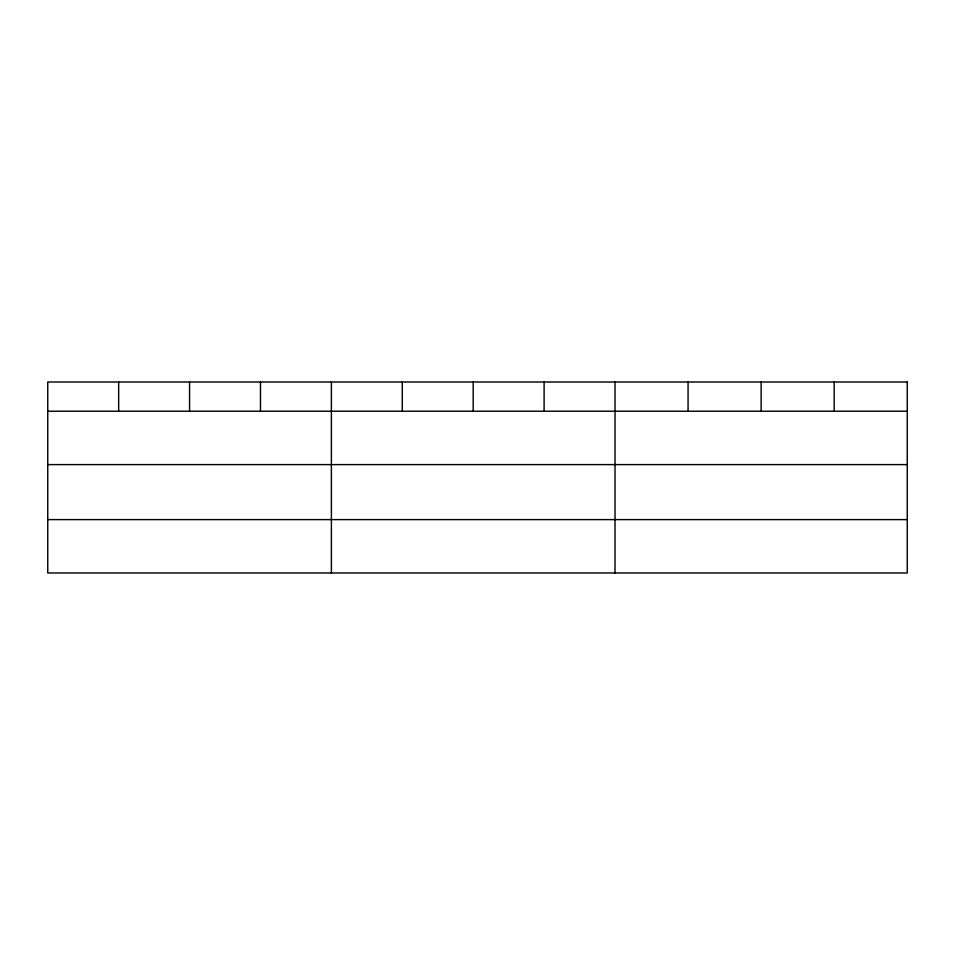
<?xml version="1.0" encoding="UTF-8"?>
<svg xmlns="http://www.w3.org/2000/svg" width="955" height="955" viewBox="0 0 955 955"><rect width="100%" height="100%" fill="white"/><g stroke="black" fill="none" stroke-linecap="round" stroke-linejoin="round"><path stroke-width="1.43" d="M47.75 411.223L907.25 411.223M47.75 464.608L907.25 464.608M47.75 519.604L907.25 519.604M834.192 382.012L834.192 411.223M761.135 382.012L761.135 411.223M688.077 382.012L688.077 411.223M615.02 382.012L615.02 572.988M544.111 382.012L544.111 411.223M473.202 382.012L473.202 411.223M402.294 382.012L402.294 411.223M331.385 382.012L331.385 572.988M260.476 382.012L260.476 411.223M189.568 382.012L189.568 411.223M118.659 382.012L118.659 411.223M907.25 382.012L47.75 382.012L47.75 572.988L907.25 572.988L907.25 382.012"/></g></svg>
